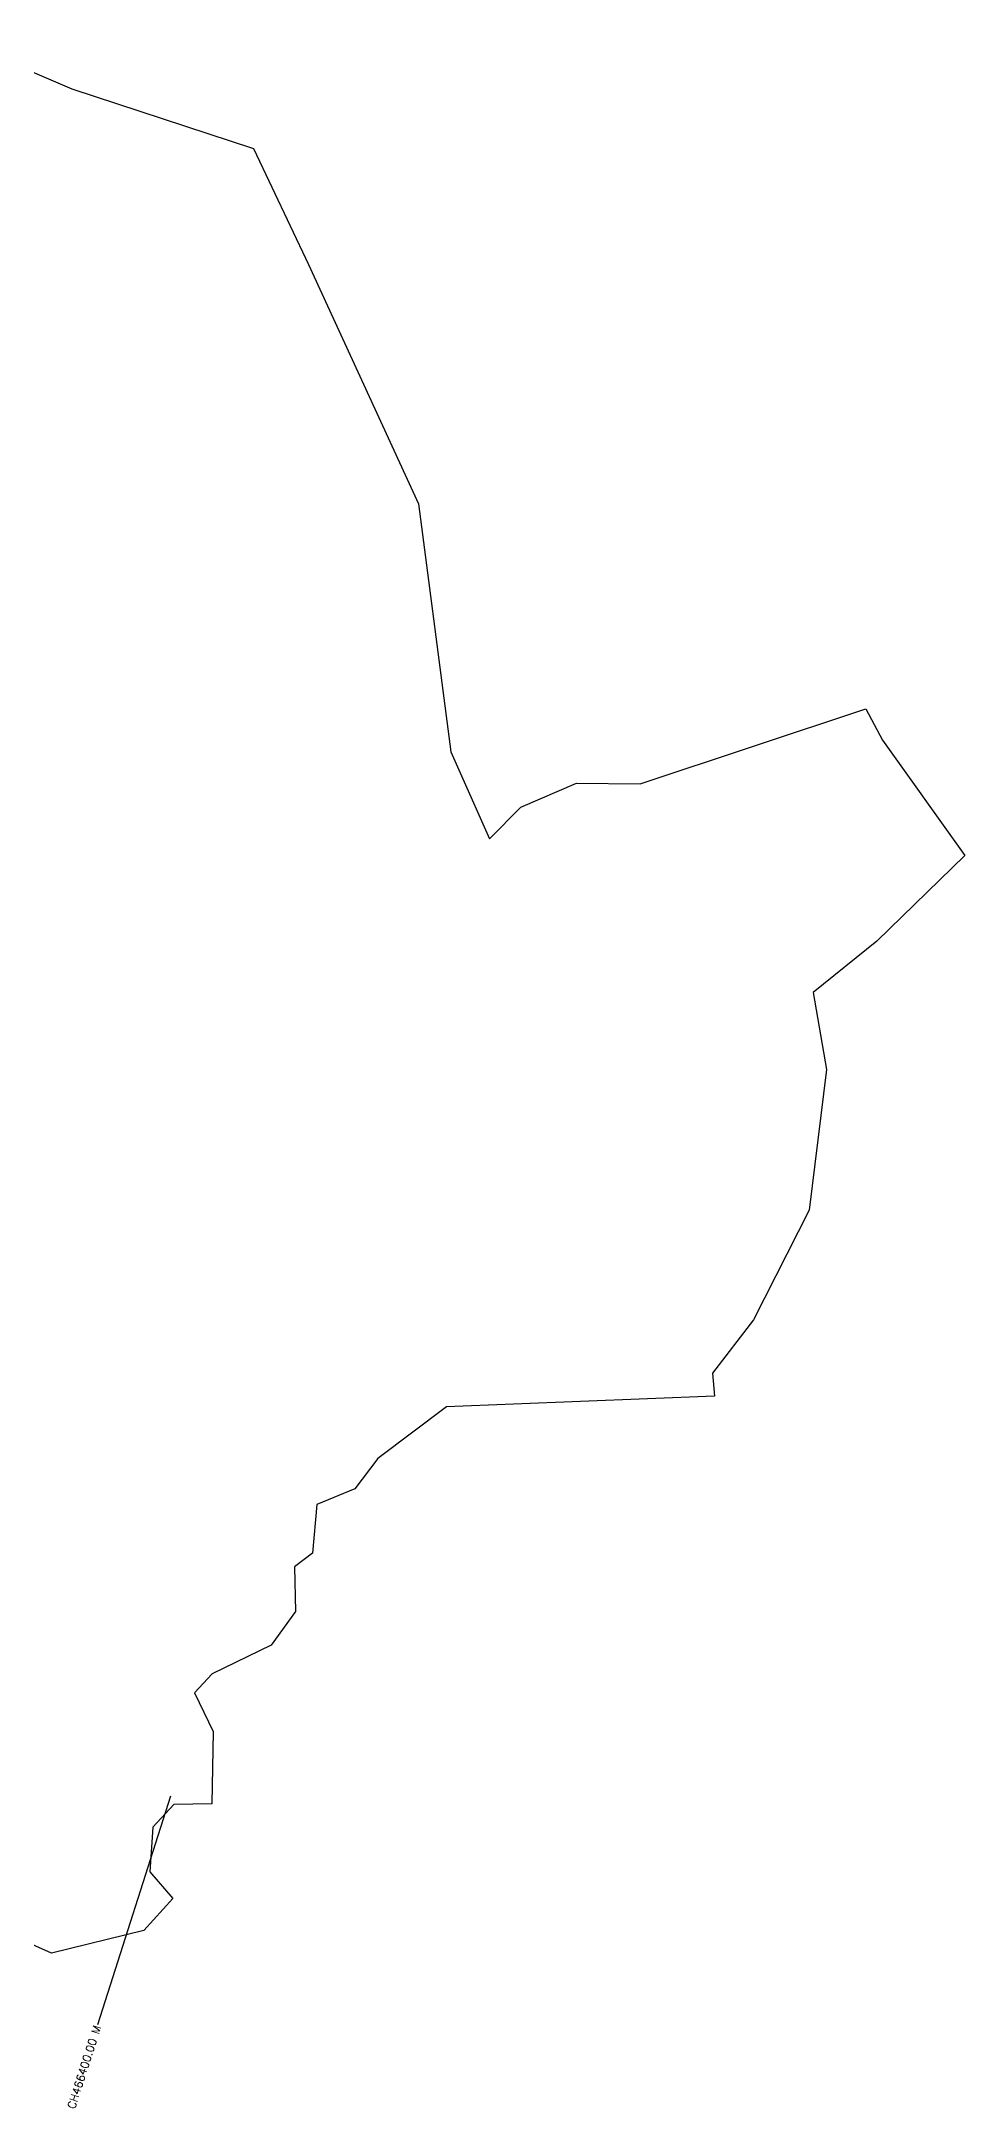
# Model space of a CAD drawing. Header units: metres. Extents: x 308535 to 311803, y 1909983 to 1913095.
# Drawn here: x 310649 to 311803, y 1910095 to 1912678 of the extents above; entities that cross this region are included whole.
import ezdxf
from ezdxf.enums import TextEntityAlignment as Align

# ---------------------------------------------------------------- set-up
doc = ezdxf.new("R2010")
doc.units = ezdxf.units.M
for name, color, linetype in [('CS', 134, 'Continuous'), ('CSMark', 6, 'Continuous'), ('village', 3, 'Continuous')]:
    doc.layers.add(name, color=color, linetype=linetype)
doc.styles.get("Standard").update_dxf_attribs({"font": 'simplex.shx'})

msp = doc.modelspace()

# ---------------------------------------------------------------- linework, layer by layer
at = {"layer": 'CS'}
msp.add_line((310810.1, 1910484.4), (310719, 1910198.6), dxfattribs=at)
at = {"layer": 'village', "color": 3, "true_color": 0x00ff00}
msp.add_polyline3d([(310547.2, 1912677.7, 0), (310686.8, 1912618.4, 0), (310914, 1912543.9, 0), (310982.4, 1912398.6, 0), (311120.2, 1912099.7, 0), (311160.5, 1911789.5, 0), (311208.7, 1911680.8, 0), (311247.8, 1911720.5, 0), (311317.5, 1911750.5, 0), (311397.1, 1911749.7, 0), (311679.1, 1911843.4, 0), (311699.8, 1911804.3, 0), (311802.7, 1911660, 0), (311692.7, 1911553.1, 0), (311613.5, 1911488.8, 0), (311629.8, 1911392.6, 0), (311608.3, 1911216.9, 0), (311538.8, 1911080, 0), (311487.5, 1911013.2, 0), (311489.9, 1910984.5, 0), (311154.9, 1910971.1, 0), (311069.4, 1910906.6, 0), (311040.4, 1910868.7, 0), (310992.9, 1910849.2, 0), (310987.4, 1910788.2, 0), (310964.9, 1910771, 0), (310966.3, 1910715.4, 0), (310936.1, 1910673.2, 0), (310862.3, 1910637.4, 0), (310840.1, 1910613.7, 0), (310863.4, 1910565.4, 0), (310861.8, 1910475.1, 0), (310814.4, 1910474.2, 0), (310787.9, 1910445.7, 0), (310784.2, 1910389.9, 0), (310813.1, 1910356.5, 0), (310776.7, 1910316.7, 0), (310661.4, 1910288.1, 0), (310563, 1910332, 0)], dxfattribs=at)

# ---------------------------------------------------------------- texts
at = {"layer": 'CSMark'}
msp.add_text('CH466400.00 M', height=10, rotation=72.3094, dxfattribs=at).set_placement((310718.7, 1910197.6), align=Align.MIDDLE_RIGHT)

doc.saveas('drawing.dxf')
